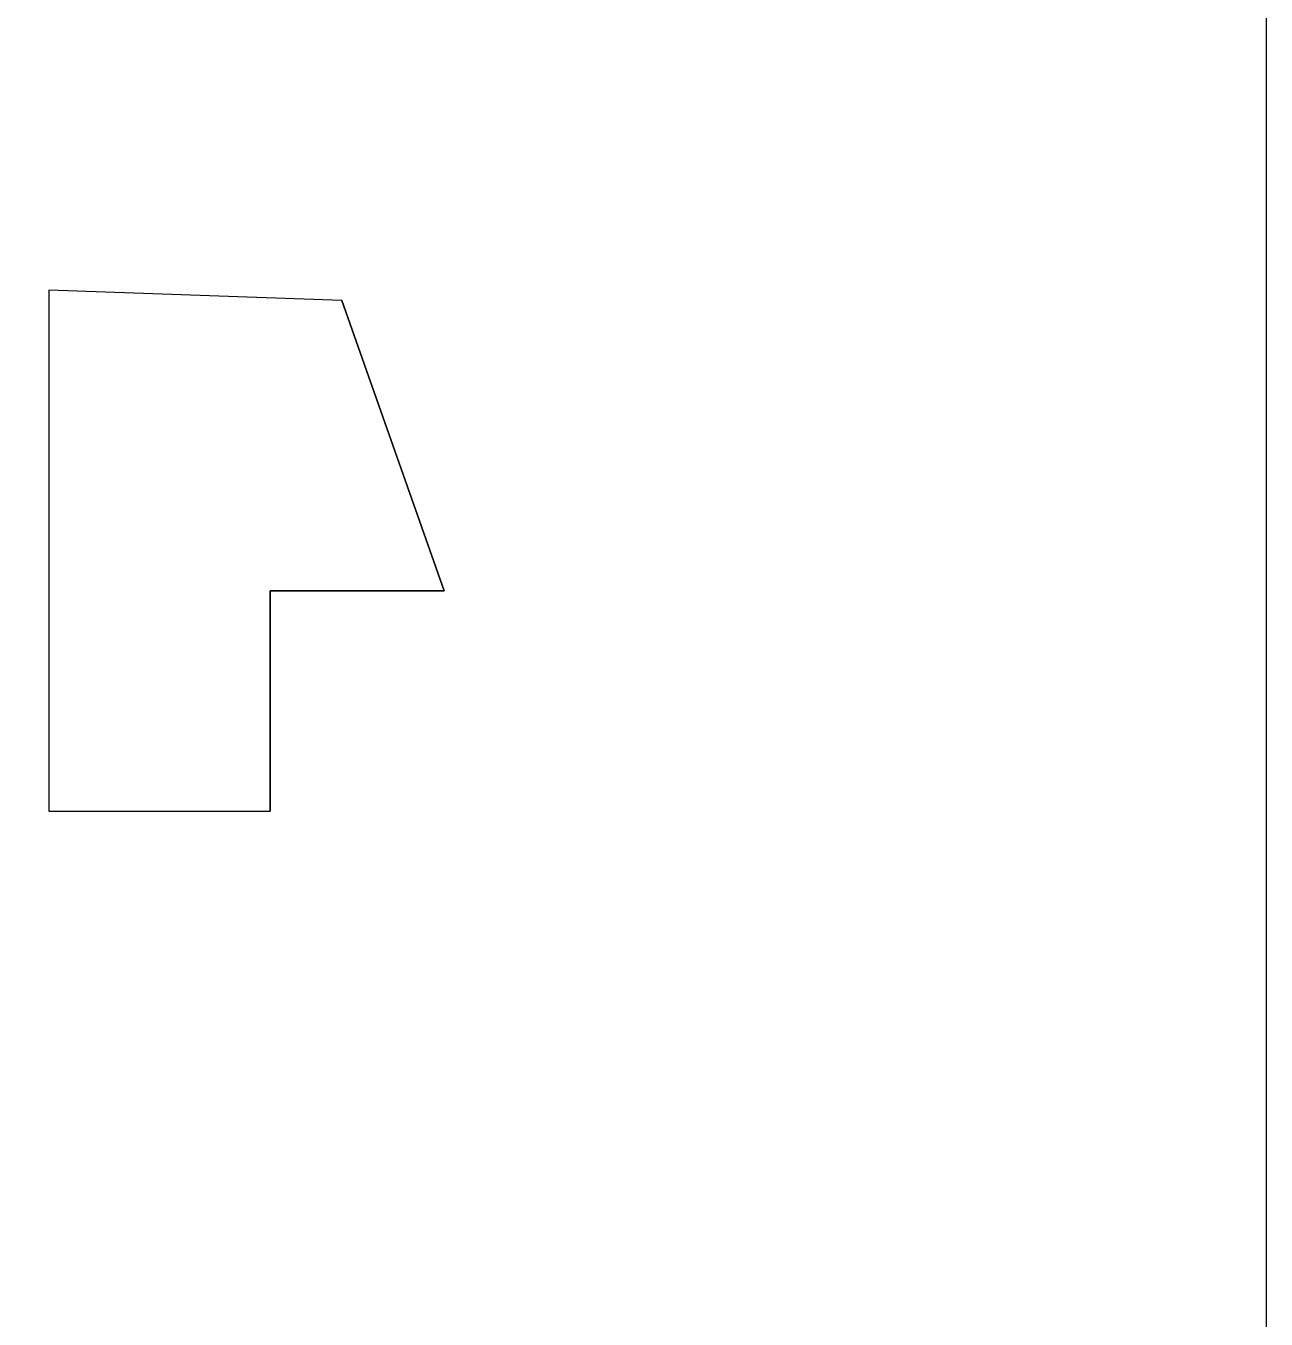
# Model space of a CAD drawing. Header units: inches. Extents: x -6683 to 26091, y -5972 to 4741.
# Drawn here: x 24961 to 25786, y -3697 to -2838 of the extents above; entities that cross this region are included whole.
import ezdxf

# ---------------------------------------------------------------- set-up
doc = ezdxf.new("R2010")
doc.units = ezdxf.units.IN
doc.header["$MEASUREMENT"] = 0
doc.layers.add('WALL', color=12, linetype='Continuous', lineweight=30)

msp = doc.modelspace()

# ---------------------------------------------------------------- linework, layer by layer
at = {"layer": 'Defpoints'}
for points in [[(24258.23, -614.34), (25785.72, -614.34), (25785.72, -4556.46), (24258.23, -4556.46)], [(25171.3, -3020.06), (24976.63, -3013.19), (24976.63, -3359.56), (25123.63, -3359.56), (25123.63, -3213.04), (25239.31, -3213.04)]]:
    msp.add_lwpolyline(points, close=True, dxfattribs=at)
at = {"layer": 'WALL'}
for p, q in [((25171.3, -3020.06), (24976.63, -3013.19)), ((24976.63, -3013.19), (24976.63, -3359.56)), ((25171.3, -3020.06), (25239.31, -3213.04)), ((25123.63, -3213.04), (25123.63, -3359.56)), ((25239.31, -3213.04), (25123.63, -3213.04)), ((24976.63, -3359.56), (25123.63, -3359.56))]:
    msp.add_line(p, q, dxfattribs=at)

doc.saveas('drawing.dxf')
